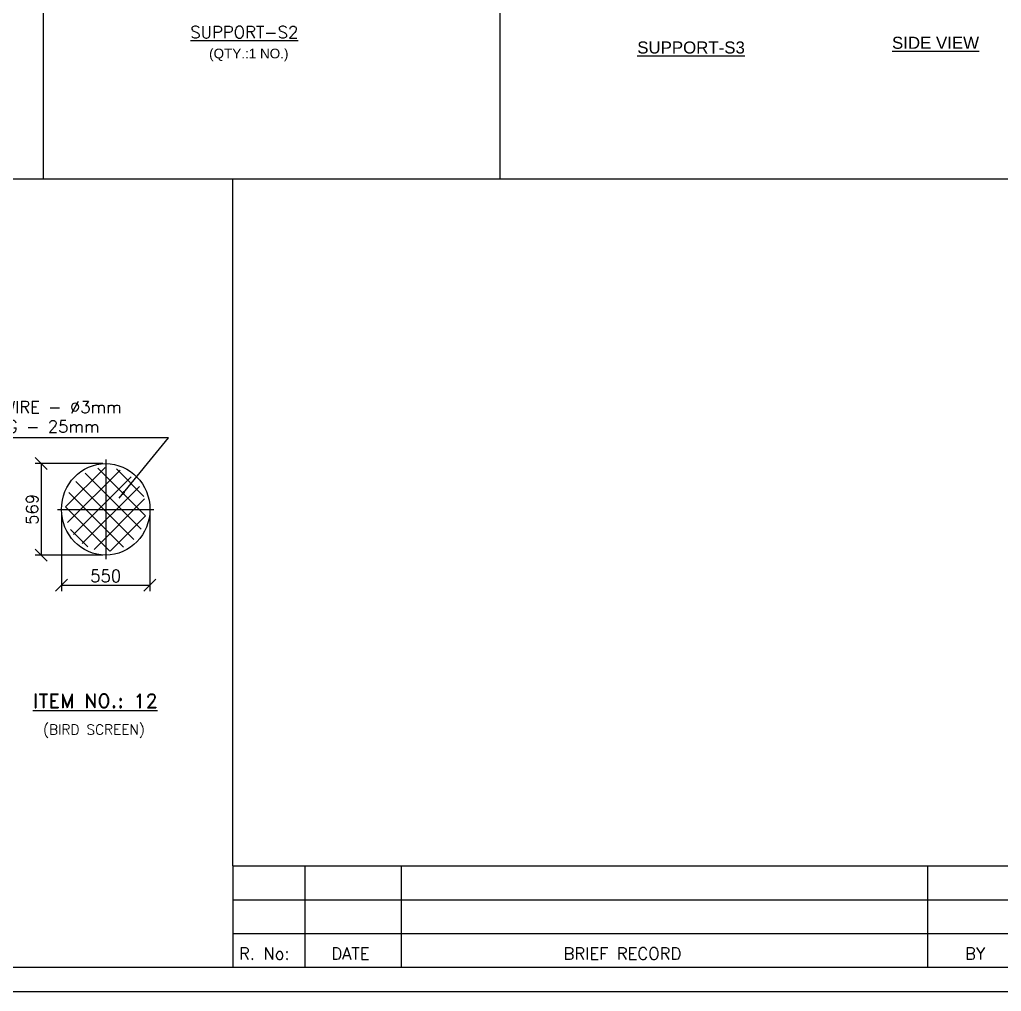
# Model space of a CAD drawing. Header units: inches. Extents: x 0 to 157513, y -28488 to 35640.
# Drawn here: x 132974 to 145189, y 0 to 12088 of the extents above; entities that cross this region are included whole.
import ezdxf

# ---------------------------------------------------------------- set-up
doc = ezdxf.new("R2010")
doc.units = ezdxf.units.IN
doc.header["$LTSCALE"] = 400
doc.header["$MEASUREMENT"] = 0
for name, pattern in [('0', [0]), ('CENTER', [2, 1.25, -0.25, 0.25, -0.25]), ('CENTER2', [28.575, 19.05, -3.175, 3.175, -3.175])]:
    doc.linetypes.add(name, pattern=pattern)
for name, color, linetype in [('cen', 1, 'CENTER'), ('DWG', 7, 'Continuous'), ('Equipment', 4, 'Continuous'), ('object', 4, 'Continuous')]:
    doc.layers.add(name, color=color, linetype=linetype)
doc.styles.add('rc', font='romanc.shx')
doc.styles.add('RD', font='ROMAND.SHX')
doc.styles.add('ROMANS', font='romans')
doc.styles.get("Standard").update_dxf_attribs({"font": 'arial.ttf'})
doc.dimstyles.new('SAM2 60 SC', dxfattribs={"dimscale": 60, "dimtxt": 2.5, "dimasz": 2.5, "dimexe": 1.25, "dimexo": 0.625, "dimtad": 1, "dimtoh": 1, "dimdec": 0, "dimdsep": 46, "dimtxsty": 'ROMANS', "dimblk": 'OBLIQUE', "dimcen": 2.5, "dimclrd": 1, "dimclre": 1, "dimclrt": 256, "dimadec": 0, "dimazin": 2, "dimtfac": 1, "dimtdec": 0, "dimtofl": 0, "dimtmove": 0, "dimatfit": 3, "dimfxl": 1, "dimtolj": 1, "dimtzin": 0, "dimarcsym": 1})
doc.dimstyles.get("Standard").update_dxf_attribs({"dimtxt": 0.18, "dimasz": 0.18, "dimexe": 0.18, "dimexo": 0.0625, "dimgap": 0.09, "dimtad": 0, "dimtih": 1, "dimtoh": 1, "dimdec": 4, "dimzin": 0, "dimdsep": 46, "dimtxsty": 'Standard', "dimcen": 0.09, "dimadec": 0, "dimazin": 0, "dimtfac": 1, "dimtdec": 4, "dimtofl": 0, "dimtmove": 0, "dimatfit": 3, "dimfxl": 1, "dimtolj": 1, "dimtzin": 0, "dimarcsym": 0})

# ---------------------------------------------------------------- blocks, each defined once
blk = doc.blocks.new('A1 title blck promac')
at = {"color": 4, "linetype": '0'}
for p, q in [((2128107, -475052), (2128107, -476312)), ((2129007, -476312), (2129007, -475052)), ((2130207, -476312), (2130207, -475052)), ((2136755, -476312), (2136755, -475052)), ((2128107, -475472), (2138894, -475472)), ((2128107, -475892), (2138894, -475892)), ((2127902, -476312), (2138894, -476312)), ((2127902, -476312), (2138894, -476312))]:
    blk.add_line(p, q, dxfattribs=at)
at = {"color": 4}
blk.add_line((2128107, -475052), (2138894, -475052), dxfattribs=at)
at = {"color": 4, "linetype": '0'}
blk.add_lwpolyline([(2099534, -476612), (2149994, -476612), (2149994, -440972), (2099534, -440972)], close=True, dxfattribs=at)
blk.add_lwpolyline([(2100785, -476312), (2149694, -476312), (2149694, -441272), (2099834, -441272), (2099834, -470228)], dxfattribs=at)
at = {"color": 4, "linetype": '0', "style": 'ROMANS'}
for s, p in [('R. No:', (2128185, -476218)), ('DATE', (2129333, -476218)), ('BRIEF RECORD', (2132222, -476218)), ('BY', (2137217, -476218))]:
    blk.add_text(s, height=150, dxfattribs=at).set_placement(p)
blk = doc.blocks.new('_OBLIQUE')
at = {"color": 0, "linetype": 'ByBlock'}
blk.add_line((-0.5, -0.5), (0.5, 0.5), dxfattribs=at)
blk = doc.blocks.new('*D342')
at = {"color": 1, "lineweight": -2}
for p, q in [((134008, 6565), (133168, 6565)), ((133243, 6565), (133243, 5427)), ((134008, 5427), (133168, 5427))]:
    blk.add_line(p, q, dxfattribs=at)
at = {"layer": 'Defpoints', "color": 0}
for p in [(134045, 6565), (133243, 5427), (134045, 5427)]:
    blk.add_point(p, dxfattribs=at)
at = {"color": 1, "lineweight": -2, "xscale": 150, "yscale": 150, "zscale": 150}
for p, rotation in [((133243, 6565), 90), ((133243, 5427), 270)]:
    blk.add_blockref('_OBLIQUE', p, dxfattribs=dict(at, rotation=rotation))
at = {"insert": (133130, 5996), "char_height": 150, "attachment_point": 5, "rotation": 90, "style": 'ROMANS'}
blk.add_mtext('\\A1;569', dxfattribs=at)
blk = doc.blocks.new('*D343')
at = {"color": 1, "lineweight": -2}
for p, q in [((133495, 5958), (133495, 4979)), ((134595, 5958), (134595, 4979)), ((133495, 5054), (134595, 5054))]:
    blk.add_line(p, q, dxfattribs=at)
at = {"layer": 'Defpoints', "color": 0}
for p in [(133495, 5996), (134595, 5996), (134595, 5054)]:
    blk.add_point(p, dxfattribs=at)
at = {"color": 1, "lineweight": -2, "xscale": 150, "yscale": 150, "zscale": 150, "rotation": 180}
blk.add_blockref('_OBLIQUE', (133495, 5054), dxfattribs=at)
at = {"color": 1, "lineweight": -2, "xscale": 150, "yscale": 150, "zscale": 150}
blk.add_blockref('_OBLIQUE', (134595, 5054), dxfattribs=at)
at = {"insert": (134045, 5167), "char_height": 150, "attachment_point": 5, "style": 'ROMANS'}
blk.add_mtext('\\A1;550', dxfattribs=at)

msp = doc.modelspace()

# ---------------------------------------------------------------- hatches: boundary and pattern name
h = msp.add_hatch()
h.set_pattern_fill('ANSI37', color=3, scale=1250, style=0)
h.set_pattern_definition([(45, (-507822.23, 69997.4), (-110.485435, 110.485435), []), (135, (-507822.23, 69997.4), (-110.485435, -110.485435), [])])
edge = h.paths.add_edge_path()
edge.add_ellipse((134045.3, 5995.9), major_axis=(0, 522), ratio=0.9578544, start_angle=0, end_angle=90)
edge.add_line((133545.3, 5995.9), (134045.3, 5995.9))
edge.add_line((134045.3, 5995.9), (134045.3, 6517.9))
edge = h.paths.add_edge_path()
edge.add_line((134045.3, 5995.9), (133545.3, 5995.9))
edge.add_ellipse((134045.3, 5995.9), major_axis=(0, 522), ratio=0.9578544, start_angle=90, end_angle=180)
edge.add_line((134045.3, 5473.9), (134045.3, 5995.9))
edge = h.paths.add_edge_path()
edge.add_ellipse((134045.3, 5995.9), major_axis=(0, 522), ratio=0.9578544, start_angle=180, end_angle=270)
edge.add_line((134545.3, 5995.9), (134045.3, 5995.9))
edge.add_line((134045.3, 5995.9), (134045.3, 5473.9))
edge = h.paths.add_edge_path()
edge.add_ellipse((134045.3, 5995.9), major_axis=(0, 522), ratio=0.9578544, start_angle=270, end_angle=360)
edge.add_line((134045.3, 6517.9), (134045.3, 5995.9))
edge.add_line((134045.3, 5995.9), (134545.3, 5995.9))

# ---------------------------------------------------------------- linework, layer by layer
at = {"color": 8}
msp.add_line((135625.8, 1560), (135625.8, 10109.5), dxfattribs=at)
for points in [[(126662.6, 10109.5), (133270.5, 10109.5), (133270.5, 21932.8)], [(133270.5, 10109.5), (138951.7, 10109.5), (138951.7, 21932.8)], [(138951.7, 10109.5), (146321.1, 10109.5), (146321.1, 21932.8), (143966.6, 21932.8)]]:
    msp.add_lwpolyline(points, dxfattribs=at)
msp.add_ellipse((134045.3, 5995.9), major_axis=(0, 569), ratio=0.9666081)
at = {"layer": 'cen', "linetype": 'CENTER2'}
for p, q in [((134045.3, 6614.9), (134045.3, 5376.9)), ((133445.3, 5995.9), (134645.3, 5995.9))]:
    msp.add_line(p, q, dxfattribs=at)

# ---------------------------------------------------------------- block references
msp.add_blockref('A1 title blck promac', (-1992481.1, 476612.3))

# ---------------------------------------------------------------- texts
for s, p in [('%%USIDE VIEW', (143828.1, 11725.1, 9.6)), ('%%USUPPORT-S3', (140658.5, 11666.7, 9.6))]:
    msp.add_text(s, height=150).set_placement(p)
at = {"insert": (135770, 12006.9, -307095.1), "char_height": 150, "width": 3111.653, "attachment_point": 2, "style": 'RD'}
msp.add_mtext('{\\LSUPPORT-S2}', dxfattribs=at)
at = {"color": 4, "insert": (135825.2, 11648.6), "char_height": 120, "width": 1129.441, "attachment_point": 5, "style": 'ROMANS'}
msp.add_mtext('{\\fArial|b0|i0|c0|p34;(QTY.:1 NO.)}', dxfattribs=at)
at = {"layer": 'DWG', "color": 7, "insert": (133915.2, 3614.4), "char_height": 175, "attachment_point": 5, "style": 'RD'}
msp.add_mtext('{\\LITEM NO.: 12}', dxfattribs=at)

# ---------------------------------------------------------------- dimensions: what is measured, and where the dimension line sits
dim = msp.add_linear_dim(base=(133242.7, 5426.9), p1=(134045.3, 6564.9), p2=(134045.3, 5426.9), angle=90, dimstyle='SAM2 60 SC', override={"dimlfac": 0.5})
dim.commit()
dim.dimension.update_dxf_attribs({"geometry": '*D342', "text_midpoint": (133130.2, 5995.9)})
dim = msp.add_linear_dim(base=(134595.3, 5054.1), p1=(133495.3, 5995.9), p2=(134595.3, 5995.9), dimstyle='SAM2 60 SC', override={"dimlfac": 0.5})
dim.commit()
dim.dimension.update_dxf_attribs({"geometry": '*D343', "text_midpoint": (134045.3, 5166.6)})

# ---------------------------------------------------------------- next in the draw order: texts
at = {"layer": 'Equipment', "color": 7, "insert": (132110.4, 7101.9), "char_height": 150, "attachment_point": 1, "style": 'ROMANS', "bg_fill": 2}
msp.add_mtext('SPACING - 25mm ', dxfattribs=at)
at = {"layer": 'object', "insert": (133899.3, 3235.9), "char_height": 125, "attachment_point": 5, "style": 'rc', "bg_fill": 2}
msp.add_mtext('(BIRD SCREEN)', dxfattribs=at)

# ---------------------------------------------------------------- next in the draw order: texts
at = {"layer": 'Equipment', "color": 7, "insert": (132115.1, 7343.5), "char_height": 150, "attachment_point": 1, "style": 'ROMANS', "bg_fill": 2}
msp.add_mtext('MESH WIRE - %%C3mm', dxfattribs=at)

# ---------------------------------------------------------------- next in the draw order: leaders
msp.add_leader([(134212.7, 6136.2), (134826.4, 6887.5), (132089.6, 6887.5)], dimstyle='Standard', override={"dimscale": 40, "dimtxt": 2.5, "dimasz": 2.5, "dimexe": 1, "dimexo": 1, "dimgap": 1, "dimtad": 0, "dimtxsty": 'ROMANS', "dimclrd": 1, "dimclre": 1, "dimfxl": 0.18, "dimarcsym": 1})

doc.saveas('drawing.dxf')
